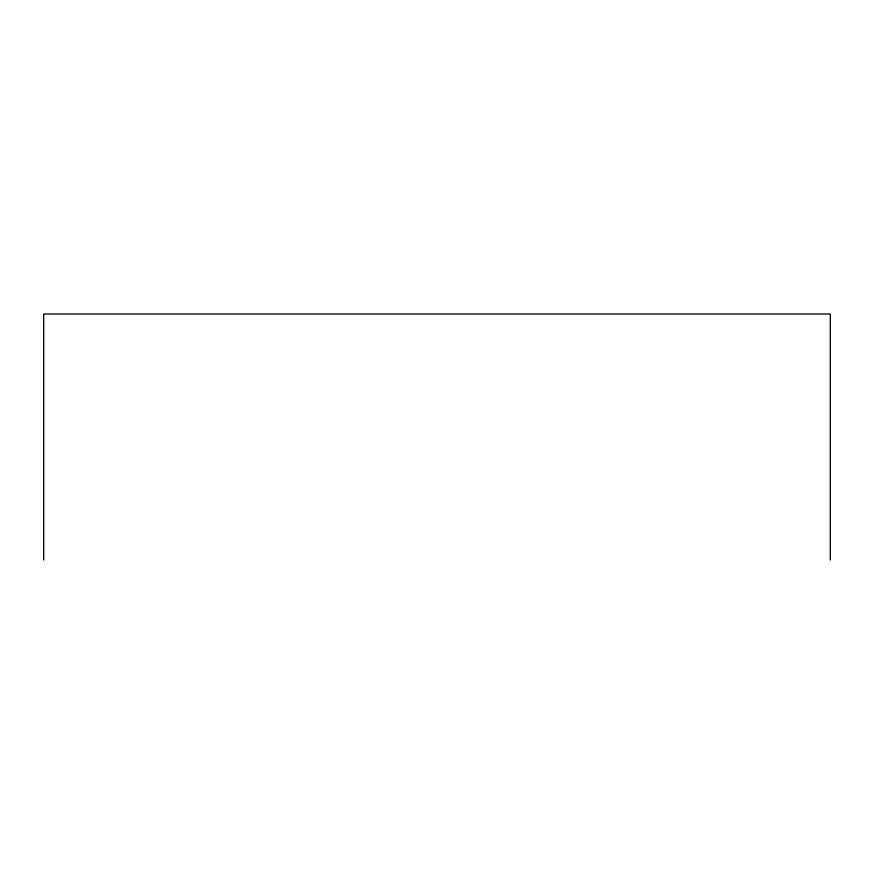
<?xml version="1.0" encoding="UTF-8"?>
<svg xmlns="http://www.w3.org/2000/svg" width="874" height="874" viewBox="0 0 874 874"><rect width="100%" height="100%" fill="white"/><g stroke="black" fill="none" stroke-linecap="round" stroke-linejoin="round"><path stroke-width="1.31" d="M830.3 560.016L830.3 313.984L43.7 313.984L43.7 560.016"/></g></svg>
